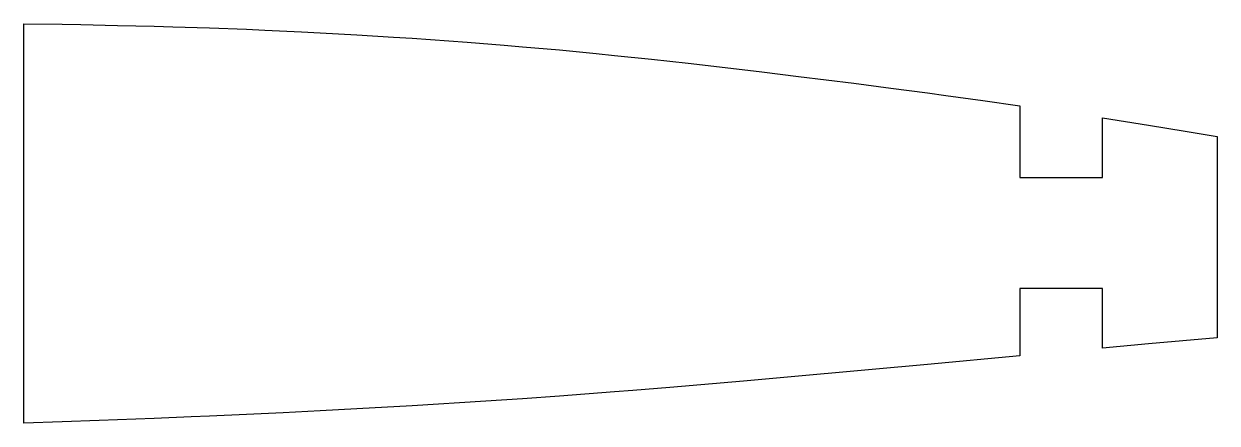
# Model space of a CAD drawing. Header units: millimetres. Extents: x 82.9 to 158.2, y -7.4 to 17.8.
import ezdxf

# ---------------------------------------------------------------- set-up
doc = ezdxf.new("R2010")
doc.units = ezdxf.units.MM
doc.layers.add('CUT', color=1, linetype='Continuous')

msp = doc.modelspace()

# ---------------------------------------------------------------- linework, layer by layer
at = {"layer": 'CUT'}
msp.add_lwpolyline([(82.876, 17.789), (85.3, 17.76), (86.461, 17.742), (88.784, 17.695), (91.107, 17.639), (92.269, 17.607), (94.591, 17.532), (96.914, 17.444), (98.076, 17.395), (100.399, 17.288), (101.56, 17.228), (103.883, 17.097), (106.206, 16.956), (107.367, 16.881), (109.69, 16.719), (110.851, 16.632), (113.174, 16.447), (114.336, 16.35), (116.659, 16.141), (118.981, 15.919), (120.143, 15.803), (122.466, 15.559), (123.627, 15.433), (124.789, 15.304), (127.111, 15.035), (129.434, 14.759), (131.757, 14.475), (135.241, 14.037), (137.564, 13.737), (139.887, 13.433), (141.049, 13.274), (143.371, 12.954), (145.719, 12.624), (145.719, 8.093), (150.935, 8.093), (150.935, 11.851), (153.824, 11.397), (156.147, 11.02), (158.16, 10.686), (158.16, -2.016), (153.824, -2.404), (150.935, -2.673), (150.935, 1.085), (145.719, 1.085), (145.719, -3.158), (139.887, -3.704), (136.403, -4.026), (130.596, -4.55), (128.273, -4.755), (123.627, -5.153), (121.304, -5.346), (120.143, -5.439), (116.659, -5.705), (114.336, -5.87), (112.013, -6.025), (107.367, -6.31), (103.883, -6.507), (101.56, -6.63), (99.237, -6.749), (96.914, -6.859), (94.591, -6.965), (93.43, -7.016), (91.107, -7.111), (87.623, -7.243), (85.3, -7.324), (82.876, -7.404)], close=True, dxfattribs=at)

doc.saveas('drawing.dxf')
